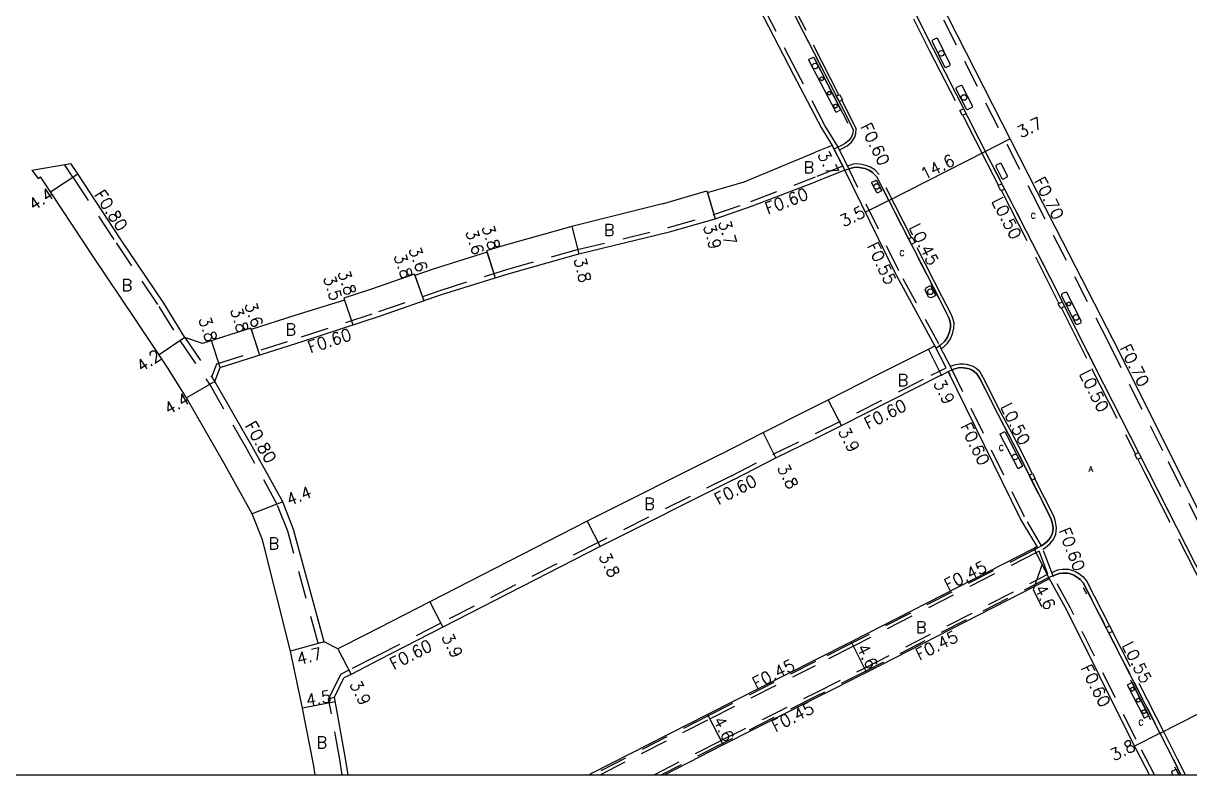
# Model space of a CAD drawing. Header units: metres. Extents: x -2400 to -1600, y -109800 to -109200.
# Drawn here: x -1989.3 to -1832.5, y -109800 to -109699 of the extents above; entities that cross this region are included whole.
import ezdxf

# ---------------------------------------------------------------- set-up
doc = ezdxf.new("R2010")
doc.units = ezdxf.units.M
doc.header["$LTSCALE"] = 2.5
for name, pattern in [('2213000', [1.5, 1, -0.5]), ('2232000', [2.5, 1.5, -1]), ('2233000', [4, 3, -1])]:
    doc.linetypes.add(name, pattern=pattern)
doc.layers.get('0').update_dxf_attribs({"color": 150, "lineweight": 30})
for name, color, linetype in [('2101000', 177, 'Continuous'), ('2101001', 1, 'Continuous'), ('2213000', 6, '2213000'), ('2232000', 4, '2232000'), ('2233000', 62, '2233000'), ('2235000', 7, 'Continuous'), ('2236100', 96, 'Continuous'), ('2238000', 11, 'Continuous'), ('2239000', 3, 'Continuous'), ('6131000', 26, '613227'), ('6165200', 3, 'Continuous'), ('9107000', 111, 'Continuous'), ('9201100', 215, 'Continuous'), ('9201500', 222, 'Continuous'), ('9201600', 215, 'Continuous'), ('9202100', 82, 'Continuous'), ('9203500', 155, 'Continuous'), ('999', 7, 'Continuous')]:
    doc.layers.add(name, color=color, linetype=linetype)
doc.styles.add('Dm_Anotation', font='txt.shx', dxfattribs={"bigfont": 'pscdm.shx'})
doc.linetypes.add('613227', pattern='A,3.5,[1,dmdr.shx,S=0.15,R=0,X=0,Y=0],0,[1,dmdr.shx,S=0.075,R=0,X=0,Y=0],1.5', length=5)

# ---------------------------------------------------------------- blocks, each defined once
blk = doc.blocks.new('223900')
blk.add_lwpolyline([(-0.22, -0.37), (-0.44, -0.3), (-0.47, -0.27), (-0.48, -0.24), (-0.44, 0.01), (-0.48, 0.23), (-0.47, 0.27), (-0.45, 0.29), (-0.21, 0.38), (-0.04, 0.53), (0, 0.54), (0.03, 0.53), (0.22, 0.37), (0.44, 0.3), (0.47, 0.27), (0.48, 0.24), (0.44, -0.01), (0.48, -0.23), (0.47, -0.27), (0.45, -0.29), (0.21, -0.38), (0.04, -0.53), (0, -0.54), (-0.03, -0.53)], close=True)
blk = doc.blocks.new('223800')
blk.add_circle((0, 0), 0.75)

msp = doc.modelspace()

# ---------------------------------------------------------------- linework, layer by layer
at = {"layer": '2101000'}
for points in [[(-1931.44, -109616.44), (-1917.41, -109643.61), (-1907.46, -109663.47), (-1899.83, -109678.32), (-1892.42, -109692.94), (-1885.72, -109705.88), (-1882.01, -109712.98), (-1880.52, -109715.42)], [(-1876.31, -109675.32), (-1872.61, -109683.08), (-1864.93, -109698.18), (-1853.01, -109721.59), (-1842.74, -109741.58), (-1834.71, -109757.59), (-1824.68, -109777.73)], [(-1903.35, -109723.25), (-1897.37, -109721.52), (-1897.31, -109721.72), (-1892.35, -109720.28), (-1882.78, -109716.3)], [(-1988.15, -109718.73), (-1987.32, -109719.82), (-1986.99, -109719.63)], [(-1981.98, -109719.23), (-1982.92, -109717.81)], [(-1866.71, -109742.35), (-1872.07, -109732.52), (-1878.84, -109718.71)], [(-1985.66, -109721.65), (-1986.99, -109719.63)], [(-1903.35, -109723.25), (-1915.54, -109726.3), (-1925.15, -109728.98), (-1927, -109729.56), (-1926.94, -109729.75), (-1934.21, -109732.03), (-1936.65, -109732.88), (-1936.71, -109732.69), (-1942.5, -109734.71), (-1946.2, -109735.91), (-1946.11, -109736.2), (-1952.81, -109738.28), (-1958.66, -109740.14), (-1958.72, -109739.95), (-1965.22, -109742.02), (-1967.58, -109741.2), (-1970.43, -109736.62), (-1976.18, -109728.03), (-1981.98, -109719.23)], [(-1902.4, -109727.03), (-1896.26, -109725.26), (-1891.26, -109723.51), (-1882.78, -109720.27)], [(-1950.07, -109800), (-1950.3, -109798.57), (-1951.78, -109791.04), (-1953.4, -109783.38), (-1957.17, -109768.42), (-1958.53, -109764.92), (-1962.35, -109758.06), (-1967.38, -109749.31), (-1969.92, -109745.24), (-1974.25, -109738.81), (-1979.84, -109730.47), (-1985.66, -109721.65)], [(-1963.57, -109747.12), (-1962.84, -109745.25), (-1951.7, -109741.71), (-1941.29, -109738.31), (-1933.08, -109735.45), (-1924.12, -109732.64), (-1914.62, -109729.98), (-1902.4, -109727.03)], [(-1948.87, -109782.13), (-1952.99, -109767.03), (-1954.43, -109763.32), (-1958.53, -109755.88), (-1963.57, -109747.12)], [(-1855.19, -109765.59), (-1864.93, -109745.81)], [(-1895.5, -109756.89), (-1889.83, -109754.01), (-1883.67, -109750.9), (-1882.78, -109750.45)], [(-1893.78, -109760.33), (-1888.11, -109757.42), (-1882.78, -109754.82)], [(-1895.5, -109756.89), (-1913.49, -109765.91), (-1934.63, -109776.75), (-1943.22, -109781.15), (-1947, -109783.08), (-1948.87, -109782.13)], [(-1893.78, -109760.33), (-1911.75, -109769.32), (-1932.88, -109780.17), (-1941.47, -109784.57), (-1945.24, -109786.51), (-1946.19, -109786.99)], [(-1852.98, -109769.34), (-1855.19, -109765.59)], [(-1852.98, -109769.34), (-1853.41, -109769.58), (-1877.98, -109782.14), (-1882.87, -109784.61), (-1897.28, -109791.9), (-1912.81, -109799.82), (-1913.16, -109800)], [(-1851.3, -109773.66), (-1875.9, -109786.25), (-1882.69, -109789.68), (-1895.2, -109796), (-1903.04, -109800)], [(-1848.98, -109777.88), (-1851.3, -109773.66)], [(-1837.86, -109800), (-1840.17, -109795.54), (-1848.98, -109777.88)], [(-1947.47, -109789.59), (-1946.19, -109786.99)], [(-1945.62, -109800), (-1945.97, -109797.81), (-1947.47, -109789.59)]]:
    msp.add_lwpolyline(points, dxfattribs=at)
at = {"layer": '2101000', "flags": 128}
for points in [[(-1880.52, -109715.42), (-1882.78, -109716.3)], [(-1878.84, -109718.71), (-1882.78, -109720.27)], [(-1874.56, -109746.3), (-1867.58, -109742.78), (-1866.71, -109742.35)], [(-1882.78, -109754.82), (-1879.27, -109753.05), (-1865.9, -109746.3)], [(-1882.78, -109750.45), (-1881.08, -109749.59), (-1874.56, -109746.3)], [(-1865.9, -109746.3), (-1865.82, -109746.27), (-1864.93, -109745.81)], [(-1864.93, -109745.81), (-1864.68, -109746.3)]]:
    msp.add_lwpolyline(points, dxfattribs=at)
at = {"layer": '2101001', "flags": 128}
msp.add_lwpolyline([(-1988.15, -109718.73), (-1982.92, -109717.81)], dxfattribs=at)
at = {"layer": '2101001'}
msp.add_lwpolyline([(-1985.66, -109721.65), (-1981.98, -109719.23)], dxfattribs=at)
at = {"layer": '2213000'}
for points in [[(-1876.84, -109675.62), (-1877.15, -109675.82), (-1877.62, -109676.2), (-1878.06, -109676.7), (-1878.37, -109677.26), (-1878.57, -109677.86), (-1878.66, -109678.63), (-1878.49, -109679.62), (-1878.25, -109680.17), (-1873.57, -109689.16), (-1866.96, -109702.42), (-1859.19, -109717.68), (-1851.26, -109733.09), (-1845.21, -109745.15), (-1838.08, -109759.15), (-1829.05, -109776.86), (-1828.56, -109777.74), (-1828.21, -109778.11), (-1827.83, -109778.37), (-1827.36, -109778.45), (-1826.83, -109778.43), (-1826.01, -109778.29), (-1825.34, -109778)], [(-1885.56, -109697.91), (-1884.43, -109700.13), (-1878.67, -109711.33), (-1877.7, -109713.31), (-1877.76, -109713.74), (-1877.89, -109714.14), (-1878.25, -109714.68), (-1878.78, -109715.12), (-1879.37, -109715.43), (-1879.75, -109715.63)], [(-1866.06, -109742.34), (-1865.9, -109742.21), (-1865.36, -109741.69), (-1865.04, -109741.17), (-1864.78, -109740.59), (-1864.63, -109739.92), (-1864.6, -109739.32), (-1864.8, -109738.68), (-1865.01, -109738.2), (-1866.1, -109736.07), (-1874.57, -109719.57), (-1875.1, -109719.02), (-1875.57, -109718.73), (-1876.12, -109718.51), (-1876.63, -109718.4), (-1877.17, -109718.33), (-1877.61, -109718.36), (-1878.3, -109718.55)], [(-1852.36, -109769.25), (-1852.11, -109769.07), (-1851.62, -109768.64), (-1851.18, -109768.11), (-1850.92, -109767.51), (-1850.83, -109766.82), (-1850.96, -109766.1), (-1851.13, -109765.53), (-1854.05, -109759.73), (-1854.88, -109757.99), (-1856.85, -109754.15), (-1858.25, -109751.53), (-1860.64, -109746.82), (-1861.06, -109746.09), (-1861.45, -109745.77), (-1861.78, -109745.57), (-1862.13, -109745.43), (-1862.57, -109745.32), (-1862.9, -109745.28), (-1863.4, -109745.27), (-1864.02, -109745.41), (-1864.41, -109745.56)], [(-1850.82, -109773.28), (-1850.02, -109772.96), (-1849.55, -109772.89), (-1849.19, -109772.89), (-1848.85, -109772.92), (-1848.47, -109773.01), (-1848.04, -109773.17), (-1847.67, -109773.38), (-1847.17, -109773.75), (-1846.77, -109774.22), (-1836.32, -109794.64), (-1834.55, -109798.15), (-1833.62, -109800)]]:
    msp.add_lwpolyline(points, dxfattribs=at)
at = {"layer": '2232000'}
for points in [[(-1912.27, -109607.16), (-1909.49, -109612.16), (-1903.13, -109624.45), (-1896.91, -109636.89), (-1892.06, -109646.34), (-1886.55, -109657.27), (-1878.55, -109672.45), (-1876.84, -109675.62), (-1873.25, -109683.4), (-1865.56, -109698.51), (-1853.65, -109721.91), (-1843.38, -109741.91), (-1835.35, -109757.91), (-1825.3, -109778.08), (-1823.47, -109781.63)], [(-1837.19, -109800), (-1839.66, -109795.27), (-1848.46, -109777.62), (-1850.76, -109773.42), (-1852.36, -109769.25), (-1854.67, -109765.32), (-1864.41, -109745.56), (-1866.19, -109742.09), (-1871.55, -109732.26), (-1878.21, -109718.73), (-1879.78, -109715.54), (-1881.5, -109712.72), (-1885.2, -109705.61), (-1891.91, -109692.68), (-1899.31, -109678.06), (-1906.94, -109663.21), (-1916.89, -109643.35), (-1932.22, -109613.73), (-1932.7, -109613.82), (-1931.44, -109616.44)], [(-1879.12, -109718.18), (-1880.52, -109715.42)], [(-1982.65, -109719.67), (-1983.77, -109717.96)], [(-1879.12, -109718.18), (-1882.78, -109719.62)], [(-1982.65, -109719.67), (-1976.85, -109728.47), (-1971.1, -109737.05), (-1968.26, -109741.62)], [(-1902.54, -109726.45), (-1896.44, -109724.69), (-1891.47, -109722.95), (-1882.78, -109719.62)], [(-1963.98, -109746.51), (-1963.3, -109744.77), (-1951.89, -109741.14), (-1941.48, -109737.74), (-1933.26, -109734.88), (-1924.29, -109732.06), (-1914.78, -109729.4), (-1902.54, -109726.45)], [(-1968.26, -109741.62), (-1964.26, -109747.51)], [(-1967.58, -109741.2), (-1963.57, -109747.12)], [(-1865.2, -109745.28), (-1866.71, -109742.35)], [(-1882.78, -109754.14), (-1867.23, -109746.3), (-1866.09, -109745.73), (-1865.2, -109745.28)], [(-1949.64, -109782.34), (-1953.75, -109767.28), (-1955.16, -109763.66), (-1959.22, -109756.27), (-1964.26, -109747.51)], [(-1894.06, -109759.8), (-1888.38, -109756.88), (-1882.78, -109754.14)], [(-1894.06, -109759.8), (-1912.02, -109768.78), (-1933.15, -109779.64), (-1941.74, -109784.04), (-1945.52, -109785.97), (-1946.64, -109786.55), (-1948.25, -109789.8)], [(-1852.87, -109769.52), (-1853.32, -109769.75), (-1877.89, -109782.32), (-1882.78, -109784.79), (-1897.19, -109792.08), (-1912.72, -109800)], [(-1852.71, -109769.94), (-1853.12, -109770.15), (-1877.68, -109782.72), (-1882.78, -109785.3)], [(-1851.55, -109773.06), (-1852.71, -109769.94)], [(-1851.39, -109773.48), (-1875.99, -109786.07), (-1882.78, -109789.5), (-1895.29, -109795.82), (-1903.48, -109800)], [(-1882.78, -109788.99), (-1876.19, -109785.67), (-1851.55, -109773.06)], [(-1851.39, -109773.48), (-1851.39, -109773.48), (-1851.39, -109773.48)], [(-1851.39, -109773.48), (-1851.39, -109773.48)], [(-1949.64, -109782.34), (-1948.87, -109782.13)], [(-1911.73, -109800), (-1896.99, -109792.48), (-1882.78, -109785.3)], [(-1904.47, -109800), (-1895.49, -109795.42), (-1882.78, -109788.99)], [(-1946.43, -109800), (-1946.75, -109797.95), (-1948.25, -109789.8), (-1947.47, -109789.59)]]:
    msp.add_lwpolyline(points, dxfattribs=at)
at = {"layer": '2233000'}
for points in [[(-1874.64, -109688.32), (-1874.07, -109689.41), (-1867.46, -109702.67), (-1863.31, -109710.68)], [(-1879.62, -109708.58), (-1884.05, -109699.94), (-1885.19, -109697.72), (-1889.48, -109689.27)], [(-1879.57, -109716.05), (-1879.12, -109715.78), (-1878.52, -109715.45), (-1877.94, -109714.96), (-1877.5, -109714.3), (-1877.34, -109713.78), (-1877.3, -109713.17), (-1878.3, -109711.15), (-1879.24, -109709.31)], [(-1862.95, -109711.37), (-1862.92, -109711.44), (-1859.63, -109717.9), (-1858.15, -109720.77)], [(-1869.85, -109727.76), (-1874.2, -109719.3), (-1874.81, -109718.67), (-1875.37, -109718.32), (-1875.99, -109718.07), (-1876.55, -109717.95), (-1877.16, -109717.87), (-1877.69, -109717.91), (-1878.49, -109718.16)], [(-1857.78, -109721.49), (-1851.7, -109733.31), (-1850.03, -109736.64)], [(-1865.86, -109742.72), (-1865.62, -109742.58), (-1865, -109741.98), (-1864.63, -109741.39), (-1864.34, -109740.73), (-1864.17, -109739.98), (-1864.14, -109739.26), (-1864.37, -109738.52), (-1864.59, -109738), (-1865.7, -109735.86), (-1869.46, -109728.51)], [(-1849.7, -109737.29), (-1845.64, -109745.37), (-1839.76, -109756.92)], [(-1853.62, -109759.52), (-1854.45, -109757.78), (-1856.42, -109753.93), (-1857.83, -109751.31), (-1860.22, -109746.59), (-1860.69, -109745.77), (-1861.17, -109745.37), (-1861.57, -109745.14), (-1861.98, -109744.97), (-1862.48, -109744.85), (-1862.87, -109744.8), (-1863.42, -109744.79), (-1864.13, -109744.92), (-1864.65, -109745.1)], [(-1839.42, -109757.6), (-1838.51, -109759.37), (-1829.48, -109777.09), (-1829.44, -109777.17)], [(-1852.2, -109769.67), (-1851.82, -109769.45), (-1851.28, -109768.97), (-1850.77, -109768.36), (-1850.46, -109767.64), (-1850.35, -109766.81), (-1850.5, -109765.99), (-1850.69, -109765.35), (-1853.28, -109760.2)], [(-1851, -109772.81), (-1850.17, -109772.45), (-1849.59, -109772.36), (-1849.17, -109772.36), (-1848.77, -109772.39), (-1848.31, -109772.5), (-1847.81, -109772.69), (-1847.38, -109772.93), (-1846.81, -109773.36), (-1846.33, -109773.92), (-1843.23, -109779.99)], [(-1833.02, -109800), (-1834.08, -109797.91), (-1835.85, -109794.4), (-1842.84, -109780.73)]]:
    msp.add_lwpolyline(points, dxfattribs=at)
at = {"layer": '2235000'}
for points in [[(-1879.99, -109708.77), (-1879.53, -109708.54), (-1879.16, -109709.26), (-1879.61, -109709.5)], [(-1862.52, -109711.15), (-1863, -109711.39), (-1863.35, -109710.7), (-1862.87, -109710.46)], [(-1857.34, -109721.27), (-1857.83, -109721.52), (-1858.2, -109720.79), (-1857.72, -109720.54)], [(-1870.26, -109727.97), (-1869.76, -109727.72), (-1869.38, -109728.46), (-1869.88, -109728.72)], [(-1849.27, -109737.07), (-1849.8, -109737.34), (-1850.13, -109736.7), (-1849.59, -109736.42)], [(-1838.98, -109757.38), (-1839.48, -109757.63), (-1839.82, -109756.95), (-1839.32, -109756.7)], [(-1854.05, -109759.73), (-1853.57, -109759.49), (-1853.22, -109760.18), (-1853.7, -109760.42)], [(-1843.7, -109780.23), (-1843.23, -109779.99), (-1842.84, -109780.73), (-1843.32, -109780.97)]]:
    msp.add_lwpolyline(points, close=True, dxfattribs=at)
at = {"layer": '2236100'}
for points in [[(-1864.7, -109704.64), (-1864.67, -109704.57), (-1864.66, -109704.53), (-1864.66, -109704.45), (-1866.33, -109701.08), (-1866.42, -109701), (-1866.52, -109700.99), (-1867.03, -109701.26), (-1867.09, -109701.33), (-1867.1, -109701.4), (-1865.41, -109704.83), (-1865.35, -109704.88), (-1865.31, -109704.89), (-1865.24, -109704.91)], [(-1880.05, -109710.89), (-1883.66, -109703.92), (-1883.66, -109703.9), (-1883.67, -109703.89), (-1883.67, -109703.87), (-1883.66, -109703.86), (-1883.66, -109703.85), (-1883.65, -109703.83), (-1883.65, -109703.82), (-1883.63, -109703.81), (-1883.13, -109703.55), (-1883.11, -109703.54), (-1883.1, -109703.54), (-1883.08, -109703.54), (-1883.07, -109703.54), (-1883.05, -109703.55), (-1883.04, -109703.56), (-1883.03, -109703.57), (-1883.02, -109703.58), (-1883.01, -109703.59), (-1879.42, -109710.58), (-1879.42, -109710.59), (-1879.42, -109710.61), (-1879.42, -109710.62), (-1879.42, -109710.63), (-1879.43, -109710.65), (-1879.44, -109710.66), (-1879.93, -109710.93), (-1879.95, -109710.93), (-1879.96, -109710.94), (-1879.97, -109710.94), (-1879.99, -109710.94), (-1880, -109710.93), (-1880.02, -109710.93), (-1880.03, -109710.92), (-1880.04, -109710.91), (-1880.05, -109710.9)], [(-1861.71, -109710.24), (-1861.68, -109710.2), (-1861.67, -109710.15), (-1861.67, -109710.08), (-1863.06, -109707.37), (-1863.13, -109707.33), (-1863.21, -109707.33), (-1863.31, -109707.37), (-1863.74, -109707.58), (-1863.83, -109707.63), (-1863.88, -109707.69), (-1863.89, -109707.78), (-1862.5, -109710.49), (-1862.45, -109710.53), (-1862.4, -109710.55), (-1862.35, -109710.55)], [(-1857.02, -109719.66), (-1856.98, -109719.61), (-1856.96, -109719.56), (-1856.96, -109719.5), (-1857.75, -109717.89), (-1857.78, -109717.85), (-1857.85, -109717.82), (-1857.91, -109717.81), (-1857.98, -109717.83), (-1858.4, -109718.02), (-1858.46, -109718.07), (-1858.49, -109718.12), (-1858.51, -109718.19), (-1858.5, -109718.24), (-1857.71, -109719.85), (-1857.66, -109719.89), (-1857.61, -109719.9), (-1857.54, -109719.91)], [(-1874.53, -109721.72), (-1875.2, -109720.46), (-1875.21, -109720.44), (-1875.21, -109720.43), (-1875.21, -109720.41), (-1875.21, -109720.4), (-1875.21, -109720.38), (-1875.2, -109720.37), (-1875.19, -109720.36), (-1875.18, -109720.35), (-1874.67, -109720.09), (-1874.66, -109720.08), (-1874.64, -109720.08), (-1874.63, -109720.08), (-1874.61, -109720.08), (-1874.6, -109720.09), (-1874.58, -109720.1), (-1874.57, -109720.11), (-1874.56, -109720.12), (-1874.55, -109720.13), (-1873.9, -109721.4), (-1873.89, -109721.42), (-1873.89, -109721.43), (-1873.9, -109721.45), (-1873.9, -109721.47), (-1873.91, -109721.48), (-1873.92, -109721.49), (-1874.41, -109721.75), (-1874.42, -109721.76), (-1874.43, -109721.76), (-1874.45, -109721.76), (-1874.46, -109721.76), (-1874.48, -109721.76), (-1874.49, -109721.75), (-1874.5, -109721.74), (-1874.51, -109721.74), (-1874.52, -109721.73)], [(-1866.6, -109735.59), (-1867.23, -109735.9), (-1867.56, -109735.78), (-1868.03, -109734.83), (-1867.85, -109734.51), (-1867.3, -109734.24)], [(-1847.08, -109739.25), (-1847.04, -109739.14), (-1847.03, -109739.06), (-1847.04, -109738.99), (-1848.93, -109735.24), (-1849.05, -109735.16), (-1849.23, -109735.18), (-1849.57, -109735.31), (-1849.7, -109735.45), (-1849.71, -109735.6), (-1847.81, -109739.34), (-1847.76, -109739.39), (-1847.69, -109739.42), (-1847.58, -109739.45)], [(-1855.57, -109758.78), (-1857.93, -109754.26), (-1857.94, -109754.25), (-1857.94, -109754.23), (-1857.94, -109754.22), (-1857.94, -109754.2), (-1857.93, -109754.19), (-1857.93, -109754.18), (-1857.92, -109754.17), (-1857.91, -109754.16), (-1857.4, -109753.9), (-1857.39, -109753.89), (-1857.37, -109753.89), (-1857.35, -109753.89), (-1857.34, -109753.89), (-1857.32, -109753.9), (-1857.31, -109753.9), (-1857.3, -109753.91), (-1857.29, -109753.92), (-1857.28, -109753.94), (-1854.94, -109758.47), (-1854.94, -109758.48), (-1854.94, -109758.5), (-1854.94, -109758.52), (-1854.95, -109758.54), (-1854.96, -109758.55), (-1855.45, -109758.82), (-1855.46, -109758.82), (-1855.48, -109758.83), (-1855.49, -109758.83), (-1855.51, -109758.83), (-1855.52, -109758.82), (-1855.54, -109758.82), (-1855.55, -109758.81), (-1855.56, -109758.8), (-1855.56, -109758.79)], [(-1837.95, -109792.02), (-1840.15, -109787.69), (-1840.16, -109787.67), (-1840.17, -109787.66), (-1840.18, -109787.65), (-1840.19, -109787.65), (-1840.21, -109787.64), (-1840.22, -109787.64), (-1840.24, -109787.64), (-1840.25, -109787.64), (-1840.27, -109787.65), (-1840.77, -109787.91), (-1840.79, -109787.92), (-1840.79, -109787.93), (-1840.8, -109787.94), (-1840.81, -109787.95), (-1840.81, -109787.97), (-1840.81, -109787.98), (-1840.8, -109788), (-1840.8, -109788.01), (-1838.58, -109792.34), (-1838.57, -109792.34), (-1838.57, -109792.35), (-1838.56, -109792.36), (-1838.55, -109792.37), (-1838.53, -109792.37), (-1838.52, -109792.38), (-1838.5, -109792.38), (-1838.49, -109792.38), (-1838.47, -109792.37), (-1838.46, -109792.37), (-1837.97, -109792.1), (-1837.96, -109792.09), (-1837.95, -109792.07), (-1837.95, -109792.06), (-1837.95, -109792.04), (-1837.95, -109792.03)]]:
    msp.add_lwpolyline(points, close=True, dxfattribs=at)
msp.add_lwpolyline([(-1834.7, -109800), (-1834.87, -109799.66), (-1834.88, -109799.64), (-1834.88, -109799.63), (-1834.88, -109799.62), (-1834.88, -109799.6), (-1834.87, -109799.59), (-1834.87, -109799.58), (-1834.86, -109799.56), (-1834.85, -109799.55), (-1834.34, -109799.29), (-1834.33, -109799.29), (-1834.31, -109799.28), (-1834.29, -109799.28), (-1834.28, -109799.29), (-1834.26, -109799.29), (-1834.25, -109799.3), (-1834.24, -109799.31), (-1834.23, -109799.32), (-1834.22, -109799.33), (-1833.89, -109800)], dxfattribs=at)
at = {"layer": '6131000'}
msp.add_lwpolyline([(-1878.38, -109712.43), (-1882.49, -109704.46)], dxfattribs=at)
at = {"layer": '6165200'}
for points in [[(-1846.27, -109775.75), (-1846.73, -109774.89)], [(-1837.66, -109792.64), (-1838.59, -109790.9), (-1839.48, -109789.1), (-1840.38, -109787.31)], [(-1833.91, -109800), (-1833.96, -109799.9), (-1834.43, -109798.97)]]:
    msp.add_lwpolyline(points, dxfattribs=at)
at = {"layer": '9107000'}
for points in [[(-1876.31, -109675.32), (-1876.84, -109675.62), (-1877.15, -109675.82), (-1877.62, -109676.2), (-1878.06, -109676.7), (-1878.37, -109677.26), (-1878.57, -109677.86), (-1878.66, -109678.63), (-1878.49, -109679.62), (-1878.25, -109680.17), (-1873.57, -109689.16), (-1866.96, -109702.42), (-1859.19, -109717.68), (-1851.26, -109733.09), (-1845.21, -109745.15), (-1838.08, -109759.15), (-1829.05, -109776.86)], [(-1885.56, -109697.91), (-1884.43, -109700.13), (-1878.67, -109711.33), (-1877.7, -109713.31), (-1877.76, -109713.74), (-1877.89, -109714.14), (-1878.25, -109714.68), (-1878.78, -109715.12), (-1879.37, -109715.43), (-1879.75, -109715.63), (-1880.28, -109715.9), (-1880.52, -109715.42)], [(-1878.84, -109718.71), (-1878.3, -109718.55), (-1877.61, -109718.36), (-1877.17, -109718.33), (-1876.63, -109718.4), (-1876.12, -109718.51), (-1875.57, -109718.73), (-1875.1, -109719.02), (-1874.57, -109719.57), (-1866.1, -109736.07), (-1865.01, -109738.2), (-1864.8, -109738.68), (-1864.6, -109739.32), (-1864.63, -109739.92), (-1864.78, -109740.59), (-1865.04, -109741.17), (-1865.36, -109741.69), (-1865.9, -109742.21), (-1866.06, -109742.34), (-1866.56, -109742.64), (-1866.71, -109742.35)], [(-1864.93, -109745.81), (-1864.41, -109745.56), (-1864.02, -109745.41), (-1863.4, -109745.27), (-1862.9, -109745.28), (-1862.57, -109745.32), (-1862.13, -109745.43), (-1861.78, -109745.57), (-1861.45, -109745.77), (-1861.06, -109746.09), (-1860.64, -109746.82), (-1858.25, -109751.53), (-1856.85, -109754.15), (-1854.88, -109757.99), (-1854.05, -109759.73), (-1851.13, -109765.53), (-1850.96, -109766.1), (-1850.83, -109766.82), (-1850.92, -109767.51), (-1851.18, -109768.11), (-1851.62, -109768.64), (-1852.11, -109769.07), (-1852.36, -109769.25), (-1852.87, -109769.52)], [(-1852.87, -109769.52), (-1852.98, -109769.34)], [(-1833.62, -109800), (-1834.55, -109798.15), (-1836.32, -109794.64), (-1846.77, -109774.22), (-1847.17, -109773.75), (-1847.67, -109773.38), (-1848.04, -109773.17), (-1848.47, -109773.01), (-1848.85, -109772.92), (-1849.19, -109772.89), (-1849.55, -109772.89), (-1850.02, -109772.96), (-1850.82, -109773.28), (-1851.39, -109773.48), (-1851.39, -109773.48)], [(-1851.3, -109773.66), (-1851.39, -109773.48)]]:
    msp.add_lwpolyline(points, dxfattribs=at)
at = {"layer": '9201100', "flags": 128}
for points in [[(-1880.52, -109715.42), (-1878.84, -109718.71)], [(-1859.94, -109716.2), (-1856.62, -109714.51)], [(-1872.91, -109722.81), (-1859.94, -109716.2)], [(-1872.91, -109722.81), (-1876.07, -109724.36)], [(-1865.82, -109746.27), (-1867.58, -109742.78)], [(-1879.27, -109753.05), (-1881.08, -109749.59)], [(-1851.3, -109773.66), (-1853.39, -109769.56)], [(-1836.44, -109794.41), (-1823.46, -109787.82)], [(-1836.44, -109794.41), (-1839.85, -109796.17)]]:
    msp.add_lwpolyline(points, dxfattribs=at)
at = {"layer": '9201100'}
for points in [[(-1985.66, -109721.65), (-1981.98, -109719.23)], [(-1897.37, -109721.52), (-1896.26, -109725.26)], [(-1897.31, -109721.72), (-1896.26, -109725.26)], [(-1915.54, -109726.3), (-1914.62, -109729.98)], [(-1927, -109729.56), (-1925.86, -109733.19)], [(-1926.94, -109729.75), (-1925.86, -109733.19)], [(-1936.71, -109732.69), (-1935.46, -109736.28)], [(-1936.65, -109732.88), (-1935.46, -109736.28)], [(-1946.2, -109735.91), (-1945.02, -109739.53)], [(-1946.11, -109736.2), (-1945.02, -109739.53)], [(-1958.72, -109739.95), (-1957.56, -109743.57)], [(-1958.66, -109740.14), (-1957.56, -109743.57)], [(-1967.58, -109741.2), (-1971.06, -109743.55)], [(-1962.84, -109745.25), (-1964, -109741.63)], [(-1963.57, -109747.12), (-1967.38, -109749.31)], [(-1888.11, -109757.42), (-1889.83, -109754.01)], [(-1954.43, -109763.32), (-1958.53, -109764.92)], [(-1913.49, -109765.91), (-1911.75, -109769.32)], [(-1934.63, -109776.75), (-1932.88, -109780.17)], [(-1948.87, -109782.13), (-1953.4, -109783.38)], [(-1947, -109783.08), (-1945.24, -109786.51)], [(-1877.98, -109782.14), (-1875.9, -109786.25)], [(-1947.36, -109790.21), (-1951.78, -109791.04)], [(-1897.28, -109791.9), (-1895.2, -109796)]]:
    msp.add_lwpolyline(points, dxfattribs=at)
at = {"layer": '9201600', "flags": 128}
msp.add_lwpolyline([(-1852.3, -109771.7), (-1853.52, -109775.13), (-1852.34, -109777.44)], dxfattribs=at)
at = {"layer": '999'}
msp.add_lwpolyline([(-2400, -109800), (-1600, -109800), (-1600, -109200), (-2400, -109200)], close=True, dxfattribs=at)

# ---------------------------------------------------------------- block references
at = {"layer": '2238000', "xscale": 0.5, "yscale": 0.5, "zscale": 0.5}
for p in [(-1865.85, -109703.02, 7.68), (-1882.84, -109704.72, 7.64), (-1862.81, -109708.95, 7.65), (-1874.56, -109720.92, 7.74), (-1867.33, -109735.07, 7.77), (-1847.75, -109738.52, 7.69), (-1855.95, -109757.29, 7.83)]:
    msp.add_blockref('223800', p, dxfattribs=at)
at = {"layer": '2239000', "xscale": 0.5, "yscale": 0.5, "zscale": 0.5}
for p in [(-1881.93, -109706.44, 7.68), (-1880.93, -109708.37, 7.64), (-1880.07, -109710.1, 7.64), (-1848.7, -109736.71, 7.69), (-1840.15, -109788.51, 7.89), (-1839.36, -109790, 7.89), (-1838.6, -109791.53, 7.89)]:
    msp.add_blockref('223900', p, dxfattribs=at)

# ---------------------------------------------------------------- texts
at = {"layer": '9201500', "style": 'Dm_Anotation'}
for s, rotation, p in [('3.7', 26.9784, (-1855.15, -109714.46)), ('3.7', 296.9768, (-1882.55, -109716.6)), ('14.6', 26.9845, (-1868.14, -109720.1)), ('4.4', 33.396, (-1987.94, -109724.21)), ('3.5', 26.1381, (-1879.01, -109726.42)), ('3.8', 287.445, (-1927.67, -109726.35)), ('3.9', 286.5808, (-1897.89, -109726.25)), ('3.7', 286.5808, (-1895.85, -109725.7)), ('3.6', 287.445, (-1929.86, -109726.98)), ('3.6', 289.1709, (-1937.51, -109729.33)), ('3.8', 289.1709, (-1939.51, -109730.25)), ('3.8', 284.0188, (-1915.28, -109730.66)), ('3.5', 288.0761, (-1948.99, -109733.18)), ('3.8', 288.0761, (-1947.04, -109732.45)), ('3.8', 287.6474, (-1961.5, -109737.47)), ('3.6', 287.6474, (-1959.57, -109736.74)), ('3.8', 287.6474, (-1965.75, -109738.7)), ('4.2', 34.0077, (-1973.44, -109745.94)), ('3.9', 296.7606, (-1866.95, -109747.34)), ('4.4', 29.9051, (-1969.8, -109751.66)), ('3.9', 297.6173, (-1879.77, -109753.82)), ('3.8', 296.7636, (-1887.96, -109758.73)), ('4.4', 21.2751, (-1953.58, -109763.85)), ('3.8', 297.1368, (-1911.97, -109770.63)), ('4.6', 297.0921, (-1853.38, -109774.97)), ('3.9', 297.1368, (-1933.11, -109781.48)), ('4.7', 15.4096, (-1952.3, -109785.28)), ('4.6', 296.8186, (-1877.3, -109782.92)), ('3.9', 297.0965, (-1945.47, -109787.82)), ('4.5', 10.6132, (-1951.16, -109790.82)), ('4.6', 296.8186, (-1896.6, -109792.68)), ('3.8', 27.3774, (-1842.63, -109798.21))]:
    msp.add_text(s, height=1.6, rotation=rotation, dxfattribs=at).set_placement(p)
at = {"layer": '9202100', "style": 'Dm_Anotation'}
for s, height, p in [('B', 1.6, (-1884.41, -109719.14)), ('C', 0.75, (-1853.83, -109725.23, 7.7)), ('B', 1.6, (-1911.25, -109727.56)), ('C', 0.75, (-1871.48, -109730.26, 7.81)), ('B', 1.6, (-1976.11, -109734.98)), ('B', 1.6, (-1954.08, -109740.94)), ('B', 1.6, (-1871.74, -109747.75)), ('C', 0.75, (-1858.13, -109756.45, 7.89)), ('A', 0.75, (-1846.03, -109759.26, 8.05)), ('B', 1.6, (-1905.82, -109764.38)), ('B', 1.6, (-1956.36, -109769.72)), ('B', 1.6, (-1869.3, -109780.99)), ('C', 0.75, (-1839.34, -109793.38, 7.96)), ('B', 1.6, (-1949.89, -109796.46))]:
    msp.add_text(s, height=height, dxfattribs=at).set_placement(p)
at = {"layer": '9203500', "style": 'Dm_Anotation'}
for s, rotation, p in [('F0.60', 296.3025, (-1876.82, -109712.86)), ('F0.70', 296.9784, (-1853.46, -109720.16)), ('F0.80', 303.396, (-1979.83, -109722.04)), ('F0.60', 20.9133, (-1889.2, -109724.7)), ('L0.50', 297.2159, (-1859.14, -109722.88)), ('L0.45', 297.166, (-1870.25, -109726.42)), ('F0.55', 296.1381, (-1875.91, -109728.9)), ('F0.60', 18.0761, (-1950.75, -109743.34)), ('F0.70', 296.6355, (-1841.94, -109742.62)), ('L0.50', 296.6673, (-1847.35, -109746.09)), ('F0.60', 26.7607, (-1875.73, -109753.6)), ('L0.50', 296.9003, (-1857.94, -109750.54)), ('F0.80', 299.909, (-1959.58, -109753.06)), ('F0.60', 296.2267, (-1863.37, -109753.17)), ('F0.60', 27.137, (-1895.85, -109763.77)), ('F0.60', 290.9386, (-1850.11, -109767.16)), ('F0.45', 26.5613, (-1864.97, -109775.3)), ('F0.45', 26.5613, (-1868.82, -109784.68)), ('F0.60', 27.137, (-1939.52, -109785.94)), ('L0.55', 297.094, (-1841.6, -109782.62)), ('F0.45', 26.8186, (-1890.76, -109788.55)), ('F0.60', 296.506, (-1847.15, -109785.68)), ('F0.45', 26.8186, (-1888.18, -109794.3))]:
    msp.add_text(s, height=1.6, rotation=rotation, dxfattribs=at).set_placement(p)

doc.saveas('drawing.dxf')
